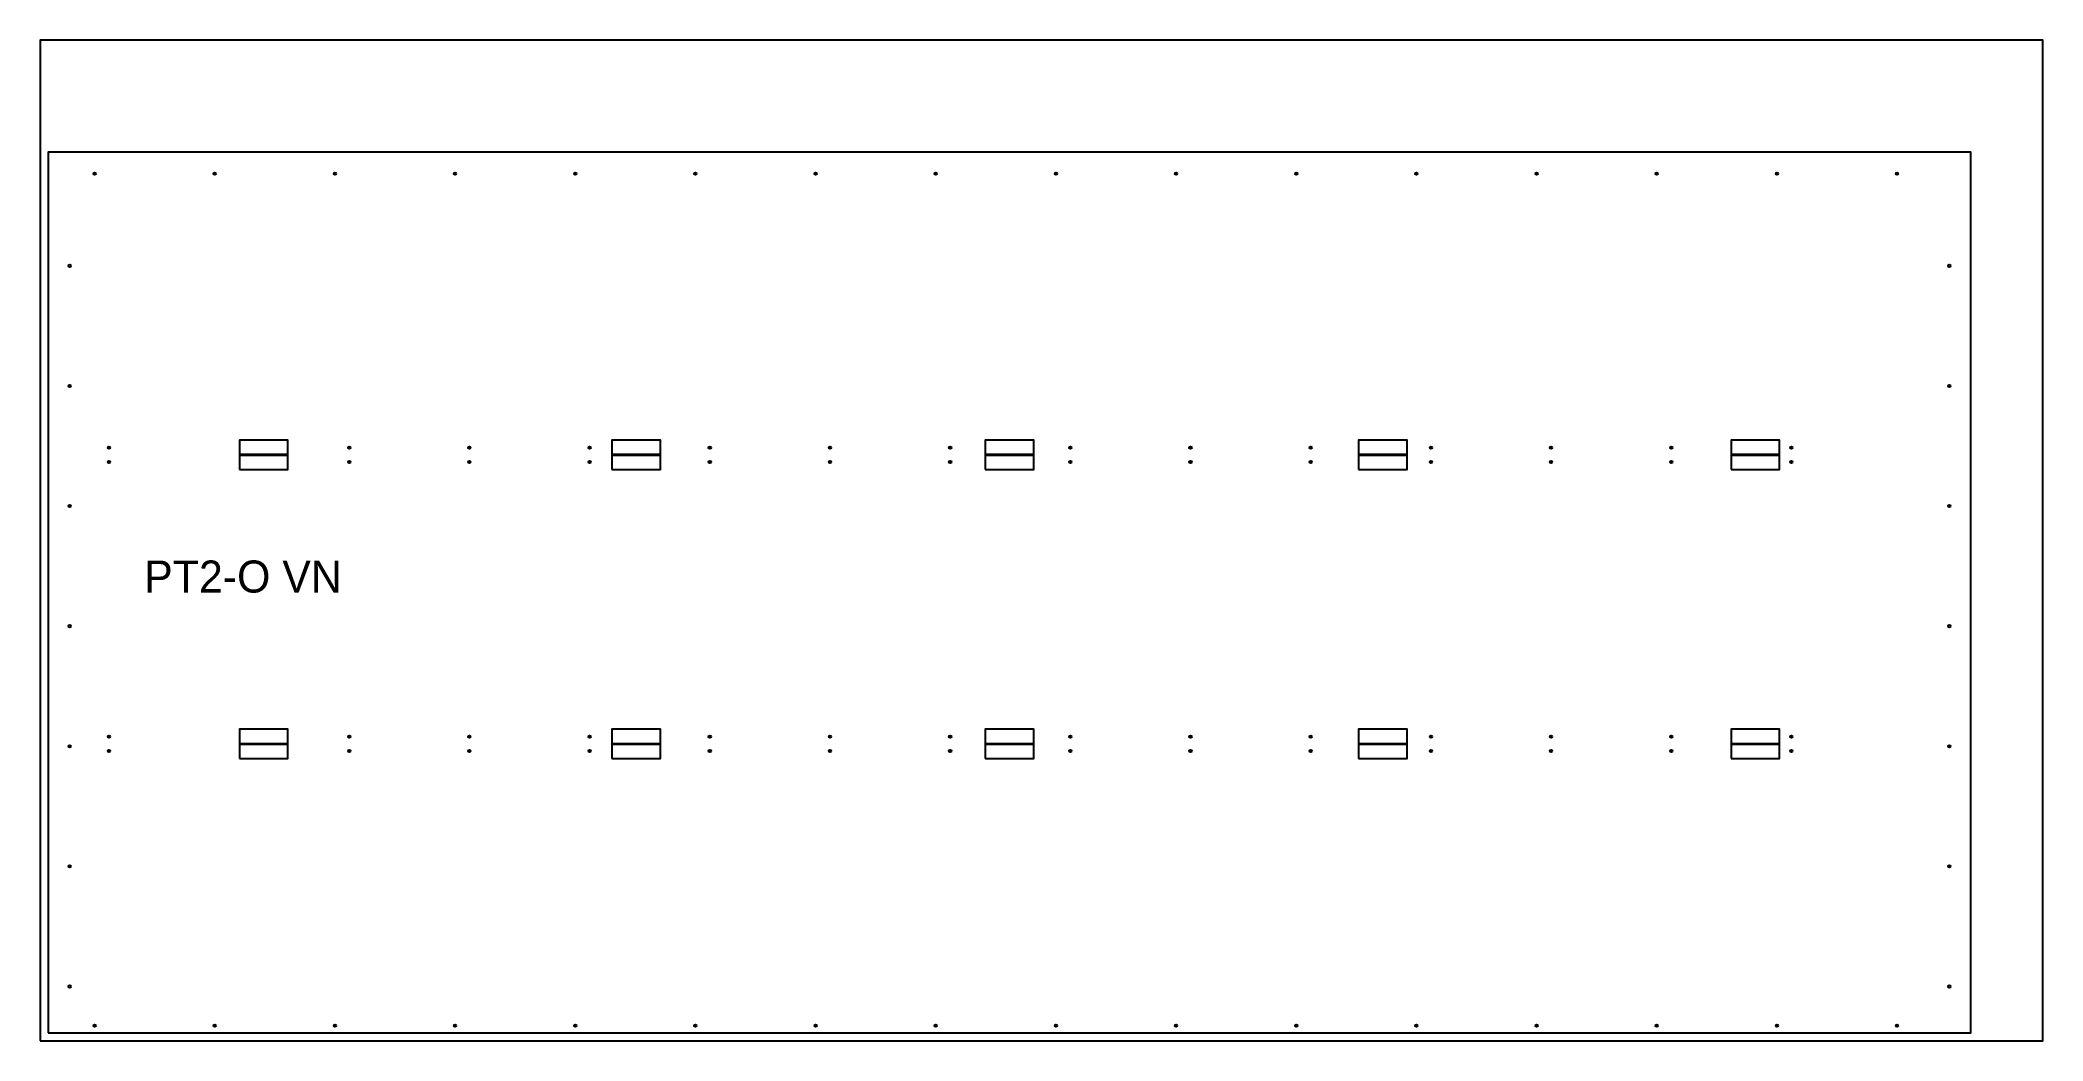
# Model space of a CAD drawing. Header units: millimetres. Extents: x 0 to 2500, y 0 to 1250.
import ezdxf

# ---------------------------------------------------------------- set-up
doc = ezdxf.new("R2010")
doc.units = ezdxf.units.MM
for name, color, linetype in [('CUT_INNER', 5, 'CONTINUOUS'), ('CUT_OUTER', 1, 'CONTINUOUS'), ('ENGRAVE', 2, 'CONTINUOUS'), ('MARK_D3', 6, 'CONTINUOUS'), ('SHEET', 8, 'CONTINUOUS')]:
    doc.layers.add(name, color=color, linetype=linetype)

msp = doc.modelspace()

# ---------------------------------------------------------------- linework, layer by layer
at = {"layer": 'CUT_INNER'}
for points in [[(248.75, 731.75), (309.25, 731.75), (309.25, 750.25), (248.75, 750.25)], [(713.75, 731.75), (774.25, 731.75), (774.25, 750.25), (713.75, 750.25)], [(1179.75, 731.75), (1240.25, 731.75), (1240.25, 750.25), (1179.75, 750.25)], [(1645.75, 731.75), (1706.25, 731.75), (1706.25, 750.25), (1645.75, 750.25)], [(2110.75, 731.75), (2171.25, 731.75), (2171.25, 750.25), (2110.75, 750.25)], [(248.75, 713.75), (309.25, 713.75), (309.25, 732.25), (248.75, 732.25)], [(713.75, 713.75), (774.25, 713.75), (774.25, 732.25), (713.75, 732.25)], [(1179.75, 713.75), (1240.25, 713.75), (1240.25, 732.25), (1179.75, 732.25)], [(1645.75, 713.75), (1706.25, 713.75), (1706.25, 732.25), (1645.75, 732.25)], [(2110.75, 713.75), (2171.25, 713.75), (2171.25, 732.25), (2110.75, 732.25)], [(248.75, 370.75), (309.25, 370.75), (309.25, 389.25), (248.75, 389.25)], [(713.75, 370.75), (774.25, 370.75), (774.25, 389.25), (713.75, 389.25)], [(1179.75, 370.75), (1240.25, 370.75), (1240.25, 389.25), (1179.75, 389.25)], [(1645.75, 370.75), (1706.25, 370.75), (1706.25, 389.25), (1645.75, 389.25)], [(2110.75, 370.75), (2171.25, 370.75), (2171.25, 389.25), (2110.75, 389.25)], [(248.75, 352.75), (309.25, 352.75), (309.25, 371.25), (248.75, 371.25)], [(713.75, 352.75), (774.25, 352.75), (774.25, 371.25), (713.75, 371.25)], [(1179.75, 352.75), (1240.25, 352.75), (1240.25, 371.25), (1179.75, 371.25)], [(1645.75, 352.75), (1706.25, 352.75), (1706.25, 371.25), (1645.75, 371.25)], [(2110.75, 352.75), (2171.25, 352.75), (2171.25, 371.25), (2110.75, 371.25)]]:
    msp.add_lwpolyline(points, close=True, dxfattribs=at)
at = {"layer": 'CUT_OUTER'}
msp.add_lwpolyline([(10, 10), (2410, 10), (2410, 1110), (10, 1110)], close=True, dxfattribs=at)
at = {"layer": 'MARK_D3'}
for centre in [(68, 1083), (218, 1083), (368, 1083), (518, 1083), (668, 1083), (818, 1083), (968, 1083), (1118, 1083), (1268, 1083), (1418, 1083), (1568, 1083), (1718, 1083), (1868, 1083), (2018, 1083), (2168, 1083), (2318, 1083), (37, 968), (2383, 968), (37, 818), (2383, 818), (86, 741), (386, 741), (536, 741), (686, 741), (836, 741), (986, 741), (1136, 741), (1286, 741), (1436, 741), (1586, 741), (1736, 741), (1886, 741), (2036, 741), (2186, 741), (86, 723), (386, 723), (536, 723), (686, 723), (836, 723), (986, 723), (1136, 723), (1286, 723), (1436, 723), (1586, 723), (1736, 723), (1886, 723), (2036, 723), (2186, 723), (37, 668), (2383, 668), (37, 518), (2383, 518), (86, 380), (386, 380), (536, 380), (686, 380), (836, 380), (986, 380), (1136, 380), (1286, 380), (1436, 380), (1586, 380), (1736, 380), (1886, 380), (2036, 380), (2186, 380), (37, 368), (86, 362), (386, 362), (536, 362), (686, 362), (836, 362), (986, 362), (1136, 362), (1286, 362), (1436, 362), (1586, 362), (1736, 362), (1886, 362), (2036, 362), (2186, 362), (2383, 368), (37, 218), (2383, 218), (37, 68), (2383, 68), (68, 19), (218, 19), (368, 19), (518, 19), (668, 19), (818, 19), (968, 19), (1118, 19), (1268, 19), (1418, 19), (1568, 19), (1718, 19), (1868, 19), (2018, 19), (2168, 19), (2318, 19)]:
    msp.add_circle(centre, 1.5, dxfattribs=at)
at = {"layer": 'SHEET'}
msp.add_lwpolyline([(0, 0), (2500, 0), (2500, 1250), (0, 1250)], close=True, dxfattribs=at)

# ---------------------------------------------------------------- texts
at = {"layer": 'ENGRAVE'}
msp.add_text('PT2-O VN', height=40, dxfattribs=at).set_placement((130, 560))

doc.saveas('drawing.dxf')
